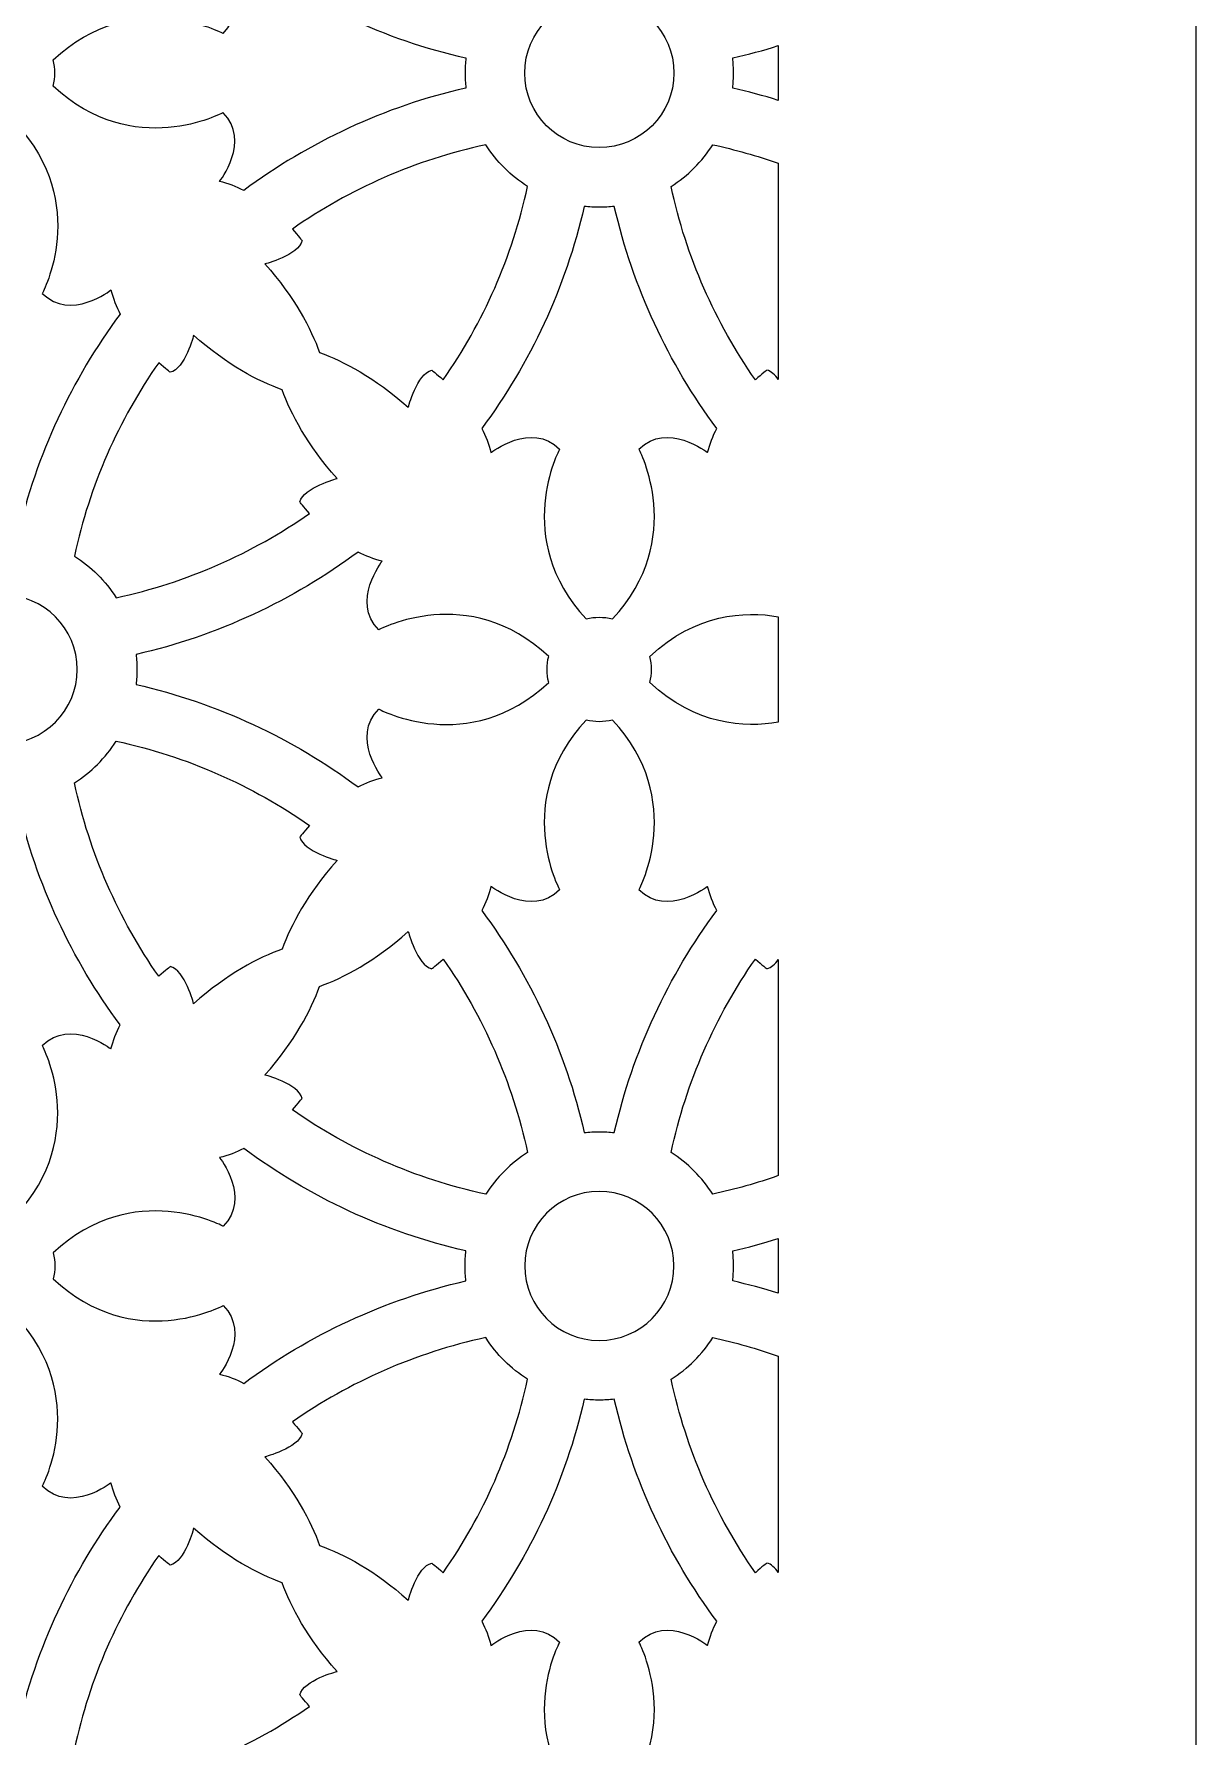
# Model space of a CAD drawing. Header units: centimetres. Extents: x -13.7 to -8.8, y -9 to 9.
# Drawn here: x -10.368 to -8.775, y 1.809 to 4.145 of the extents above; entities that cross this region are included whole.
import ezdxf

# ---------------------------------------------------------------- set-up
doc = ezdxf.new("R2010")
doc.units = ezdxf.units.CM
doc.header["$MEASUREMENT"] = 0
doc.layers.add('layer 1', color=7, linetype='Continuous')

msp = doc.modelspace()

# ---------------------------------------------------------------- linework, layer by layer
at = {"layer": 'layer 1', "color": 250}
msp.add_open_spline([(-8.77523, 9.00077), (-10.41159, 9.00077), (-12.04796, 9.00077), (-13.68432, 9.00077), (-13.68432, 9.00077), (-13.68432, 3.53168), (-13.68432, -1.93741), (-13.68432, -7.4065), (-13.68432, -7.4065), (-13.6843, -7.4065), (-13.68429, -7.4065), (-13.68428, -7.4065), (-13.68428, -7.4065), (-13.68428, -7.93741), (-13.68428, -8.46832), (-13.68428, -8.99924), (-13.68428, -8.99924), (-13.49337, -8.99924), (-13.30246, -8.99924), (-13.11155, -8.99924), (-13.11155, -8.99924), (-13.11155, -8.91742), (-13.11155, -8.8356), (-13.11155, -8.75378), (-13.11155, -8.75378), (-12.90961, -8.75378), (-12.70767, -8.75378), (-12.50573, -8.75378), (-12.50573, -8.75378), (-12.50573, -8.5939), (-12.50573, -8.43402), (-12.50573, -8.27414), (-12.50573, -8.27414), (-12.42404, -8.27251), (-12.34234, -8.27088), (-12.26064, -8.26925), (-12.26064, -8.26925), (-12.24613, -8.31062), (-12.22712, -8.34649), (-12.19555, -8.37816), (-12.19555, -8.37816), (-12.16464, -8.40916), (-12.1327, -8.42833), (-12.09518, -8.43705), (-12.09518, -8.43705), (-12.04553, -8.4486), (-11.99309, -8.44357), (-11.95323, -8.4088), (-11.95323, -8.4088), (-11.91466, -8.37514), (-11.8924, -8.32123), (-11.8844, -8.26981), (-11.8844, -8.26981), (-11.86158, -8.27211), (-11.84216, -8.27158), (-11.82386, -8.26896), (-11.82386, -8.26896), (-11.73249, -8.25588), (-11.68933, -8.19807), (-11.68163, -8.1109), (-11.68163, -8.1109), (-11.67973, -8.08953), (-11.68124, -8.06844), (-11.68802, -8.04988), (-11.68802, -8.04988), (-11.68659, -8.05023), (-11.68515, -8.05059), (-11.68372, -8.05095), (-11.68372, -8.05095), (-11.65147, -8.0621), (-11.61924, -8.07324), (-11.587, -8.08439), (-11.587, -8.08439), (-11.56765, -8.28195), (-11.41509, -8.43577), (-11.22975, -8.43577), (-11.22975, -8.43577), (-11.04441, -8.43577), (-10.89185, -8.28195), (-10.87251, -8.08439), (-10.87251, -8.08439), (-10.84027, -8.07324), (-10.80803, -8.0621), (-10.77579, -8.05095), (-10.77579, -8.05095), (-10.77435, -8.05059), (-10.77291, -8.05023), (-10.77148, -8.04988), (-10.77148, -8.04988), (-10.77827, -8.06844), (-10.77977, -8.08953), (-10.77788, -8.1109), (-10.77788, -8.1109), (-10.77017, -8.19807), (-10.72701, -8.25588), (-10.63565, -8.26896), (-10.63565, -8.26896), (-10.61734, -8.27158), (-10.59792, -8.27211), (-10.5751, -8.26981), (-10.5751, -8.26981), (-10.56711, -8.32123), (-10.54485, -8.37514), (-10.50627, -8.4088), (-10.50627, -8.4088), (-10.46641, -8.44357), (-10.41398, -8.4486), (-10.36432, -8.43705), (-10.36432, -8.43705), (-10.32681, -8.42833), (-10.29486, -8.40916), (-10.26395, -8.37816), (-10.26395, -8.37816), (-10.23239, -8.34649), (-10.21338, -8.31062), (-10.19887, -8.26925), (-10.19887, -8.26925), (-10.11717, -8.27088), (-10.03547, -8.27251), (-9.95377, -8.27414), (-9.95377, -8.27414), (-9.95377, -8.43402), (-9.95377, -8.5939), (-9.95377, -8.75378), (-9.95377, -8.75378), (-9.75183, -8.75378), (-9.54989, -8.75378), (-9.34796, -8.75378), (-9.34796, -8.75378), (-9.34796, -8.8356), (-9.34796, -8.91742), (-9.34796, -8.99924), (-9.34796, -8.99924), (-9.15705, -8.99924), (-8.96613, -8.99924), (-8.77523, -8.99924), (-8.77523, -8.99924), (-8.77523, -8.46832), (-8.77523, -7.93741), (-8.77523, -7.4065), (-8.77523, -7.4065), (-8.77523, -1.93741), (-8.77523, 3.53168), (-8.77523, 9.00077)], degree=3, knots=[0, 0, 0, 0, 0.027027, 0.027027, 0.027027, 0.027027, 0.0540541, 0.0540541, 0.0540541, 0.0540541, 0.0810811, 0.0810811, 0.0810811, 0.0810811, 0.1081081, 0.1081081, 0.1081081, 0.1081081, 0.1351351, 0.1351351, 0.1351351, 0.1351351, 0.1621622, 0.1621622, 0.1621622, 0.1621622, 0.1891892, 0.1891892, 0.1891892, 0.1891892, 0.2162162, 0.2162162, 0.2162162, 0.2162162, 0.2432432, 0.2432432, 0.2432432, 0.2432432, 0.2702703, 0.2702703, 0.2702703, 0.2702703, 0.2972973, 0.2972973, 0.2972973, 0.2972973, 0.3243243, 0.3243243, 0.3243243, 0.3243243, 0.3513514, 0.3513514, 0.3513514, 0.3513514, 0.3783784, 0.3783784, 0.3783784, 0.3783784, 0.4054054, 0.4054054, 0.4054054, 0.4054054, 0.4324324, 0.4324324, 0.4324324, 0.4324324, 0.4594595, 0.4594595, 0.4594595, 0.4594595, 0.4864865, 0.4864865, 0.4864865, 0.4864865, 0.5135135, 0.5135135, 0.5135135, 0.5135135, 0.5405405, 0.5405405, 0.5405405, 0.5405405, 0.5675676, 0.5675676, 0.5675676, 0.5675676, 0.5945946, 0.5945946, 0.5945946, 0.5945946, 0.6216216, 0.6216216, 0.6216216, 0.6216216, 0.6486486, 0.6486486, 0.6486486, 0.6486486, 0.6756757, 0.6756757, 0.6756757, 0.6756757, 0.7027027, 0.7027027, 0.7027027, 0.7027027, 0.7297297, 0.7297297, 0.7297297, 0.7297297, 0.7567568, 0.7567568, 0.7567568, 0.7567568, 0.7837838, 0.7837838, 0.7837838, 0.7837838, 0.8108108, 0.8108108, 0.8108108, 0.8108108, 0.8378378, 0.8378378, 0.8378378, 0.8378378, 0.8648649, 0.8648649, 0.8648649, 0.8648649, 0.8918919, 0.8918919, 0.8918919, 0.8918919, 0.9189189, 0.9189189, 0.9189189, 0.9189189, 0.9459459, 0.9459459, 0.9459459, 0.9459459, 1, 1, 1, 1], dxfattribs=at)
at = {"layer": 'layer 1', "color": 7}
for points, knots in [([(-10.08083, 3.93055), (-9.99156, 3.99689), (-9.88834, 4.04549), (-9.77634, 4.07107), (-9.77634, 4.07107), (-9.7771, 4.07784), (-9.7775, 4.08472), (-9.7775, 4.09168), (-9.7775, 4.09168), (-9.7775, 4.09864), (-9.7771, 4.10551), (-9.77634, 4.11228), (-9.77634, 4.11228), (-9.88834, 4.13786), (-9.99156, 4.18646), (-10.08083, 4.25279), (-10.08083, 4.25279), (-10.09123, 4.24744), (-10.10237, 4.24302), (-10.11404, 4.24027), (-10.11404, 4.24027), (-10.11404, 4.24027), (-10.07048, 4.18492), (-10.10933, 4.14608), (-10.10933, 4.14608), (-10.10933, 4.14608), (-10.23217, 4.21254), (-10.34222, 4.10957), (-10.34222, 4.10957), (-10.33922, 4.09785), (-10.33921, 4.08551), (-10.34222, 4.07378), (-10.34222, 4.07378), (-10.23217, 3.97081), (-10.10933, 4.03728), (-10.10933, 4.03728), (-10.10933, 4.03728), (-10.07048, 3.99842), (-10.11404, 3.94308), (-10.11404, 3.94308), (-10.11404, 3.94308), (-10.10237, 3.94033), (-10.09123, 3.93592), (-10.08083, 3.93055)], [0, 0, 0, 0, 0.0833333, 0.0833333, 0.0833333, 0.0833333, 0.1666667, 0.1666667, 0.1666667, 0.1666667, 0.25, 0.25, 0.25, 0.25, 0.3333333, 0.3333333, 0.3333333, 0.3333333, 0.4166667, 0.4166667, 0.4166667, 0.4166667, 0.5, 0.5, 0.5, 0.5, 0.5833333, 0.5833333, 0.5833333, 0.5833333, 0.6666667, 0.6666667, 0.6666667, 0.6666667, 0.75, 0.75, 0.75, 0.75, 0.8333333, 0.8333333, 0.8333333, 0.8333333, 1, 1, 1, 1]), ([(-9.5934, 3.9894), (-9.53694, 3.9894), (-9.49114, 4.03519), (-9.49114, 4.09168), (-9.49114, 4.09168), (-9.49114, 4.14814), (-9.53694, 4.19395), (-9.5934, 4.19395), (-9.5934, 4.19395), (-9.64989, 4.19395), (-9.69569, 4.14814), (-9.69569, 4.09168), (-9.69569, 4.09168), (-9.69569, 4.03519), (-9.64989, 3.9894), (-9.5934, 3.9894)], [0, 0, 0, 0, 0.2, 0.2, 0.2, 0.2, 0.4, 0.4, 0.4, 0.4, 0.6, 0.6, 0.6, 0.6, 1, 1, 1, 1]), ([(-9.34795, 4.05414), (-9.34795, 4.07917), (-9.34795, 4.10419), (-9.34795, 4.12921), (-9.34795, 4.12921), (-9.36846, 4.12276), (-9.38931, 4.11711), (-9.41047, 4.11228), (-9.41047, 4.11228), (-9.40972, 4.10551), (-9.40932, 4.09864), (-9.40932, 4.09168), (-9.40932, 4.09168), (-9.40932, 4.08472), (-9.40972, 4.07784), (-9.41047, 4.07107), (-9.41047, 4.07107), (-9.38931, 4.06624), (-9.36846, 4.06058), (-9.34795, 4.05414)], [0, 0, 0, 0, 0.1666667, 0.1666667, 0.1666667, 0.1666667, 0.3333333, 0.3333333, 0.3333333, 0.3333333, 0.5, 0.5, 0.5, 0.5, 0.6666667, 0.6666667, 0.6666667, 0.6666667, 1, 1, 1, 1]), ([(-10.41159, 3.45759), (-10.40463, 3.45759), (-10.39776, 3.45719), (-10.391, 3.45643), (-10.391, 3.45643), (-10.36541, 3.56842), (-10.31681, 3.67165), (-10.25047, 3.76092), (-10.25047, 3.76092), (-10.25583, 3.77132), (-10.26025, 3.78246), (-10.263, 3.79412), (-10.263, 3.79412), (-10.263, 3.79412), (-10.31834, 3.75057), (-10.35719, 3.78941), (-10.35719, 3.78941), (-10.35719, 3.78941), (-10.29075, 3.91225), (-10.39369, 4.0223), (-10.39369, 4.0223), (-10.40543, 4.01929), (-10.41775, 4.0193), (-10.4295, 4.02231), (-10.4295, 4.02231), (-10.53245, 3.91226), (-10.46601, 3.78941), (-10.46601, 3.78941), (-10.46601, 3.78941), (-10.50484, 3.75057), (-10.56018, 3.79412), (-10.56018, 3.79412), (-10.56018, 3.79412), (-10.56294, 3.78246), (-10.56735, 3.77132), (-10.5727, 3.76092), (-10.5727, 3.76092), (-10.50637, 3.67165), (-10.45777, 3.56842), (-10.43218, 3.45643), (-10.43218, 3.45643), (-10.42542, 3.45719), (-10.41855, 3.45759), (-10.41159, 3.45759)], [0, 0, 0, 0, 0.0833333, 0.0833333, 0.0833333, 0.0833333, 0.1666667, 0.1666667, 0.1666667, 0.1666667, 0.25, 0.25, 0.25, 0.25, 0.3333333, 0.3333333, 0.3333333, 0.3333333, 0.4166667, 0.4166667, 0.4166667, 0.4166667, 0.5, 0.5, 0.5, 0.5, 0.5833333, 0.5833333, 0.5833333, 0.5833333, 0.6666667, 0.6666667, 0.6666667, 0.6666667, 0.75, 0.75, 0.75, 0.75, 0.8333333, 0.8333333, 0.8333333, 0.8333333, 1, 1, 1, 1]), ([(-10.01425, 3.87767), (-9.93567, 3.93252), (-9.84587, 3.97244), (-9.74901, 3.99328), (-9.74901, 3.99328), (-9.73441, 3.97025), (-9.71483, 3.95068), (-9.69181, 3.93608), (-9.69181, 3.93608), (-9.71266, 3.83921), (-9.75256, 3.74942), (-9.80741, 3.67084), (-9.80741, 3.67084), (-9.81677, 3.67933), (-9.82323, 3.68407), (-9.82323, 3.68407), (-9.82323, 3.68407), (-9.84324, 3.67936), (-9.85531, 3.63315), (-9.85531, 3.63315), (-9.85531, 3.63315), (-9.9016, 3.6743), (-9.94416, 3.69636), (-9.97689, 3.70819), (-9.97689, 3.70819), (-9.98872, 3.74092), (-10.01078, 3.78348), (-10.05193, 3.82977), (-10.05193, 3.82977), (-10.05193, 3.82977), (-10.00572, 3.84184), (-10.00101, 3.86185), (-10.00101, 3.86185), (-10.00101, 3.86185), (-10.00575, 3.86831), (-10.01425, 3.87767)], [0, 0, 0, 0, 0.1, 0.1, 0.1, 0.1, 0.2, 0.2, 0.2, 0.2, 0.3, 0.3, 0.3, 0.3, 0.4, 0.4, 0.4, 0.4, 0.5, 0.5, 0.5, 0.5, 0.6, 0.6, 0.6, 0.6, 0.7, 0.7, 0.7, 0.7, 0.8, 0.8, 0.8, 0.8, 1, 1, 1, 1]), ([(-9.34795, 3.67118), (-9.34795, 3.77007), (-9.34795, 3.86896), (-9.34795, 3.96784), (-9.34795, 3.96784), (-9.37711, 3.97815), (-9.40711, 3.98668), (-9.43781, 3.99328), (-9.43781, 3.99328), (-9.4524, 3.97025), (-9.47197, 3.95068), (-9.49501, 3.93608), (-9.49501, 3.93608), (-9.47416, 3.83922), (-9.43425, 3.74942), (-9.3794, 3.67084), (-9.3794, 3.67084), (-9.37005, 3.67933), (-9.36358, 3.68407), (-9.36358, 3.68407), (-9.36358, 3.68407), (-9.35764, 3.68266), (-9.35238, 3.6776), (-9.34795, 3.67118)], [0, 0, 0, 0, 0.1428571, 0.1428571, 0.1428571, 0.1428571, 0.2857143, 0.2857143, 0.2857143, 0.2857143, 0.4285714, 0.4285714, 0.4285714, 0.4285714, 0.5714286, 0.5714286, 0.5714286, 0.5714286, 0.7142857, 0.7142857, 0.7142857, 0.7142857, 1, 1, 1, 1]), ([(-9.75453, 3.60426), (-9.68821, 3.69353), (-9.6396, 3.79674), (-9.61402, 3.90874), (-9.61402, 3.90874), (-9.60725, 3.90798), (-9.60038, 3.90759), (-9.5934, 3.90759), (-9.5934, 3.90759), (-9.58644, 3.90759), (-9.57958, 3.90798), (-9.5728, 3.90874), (-9.5728, 3.90874), (-9.54721, 3.79674), (-9.49861, 3.69353), (-9.43228, 3.60426), (-9.43228, 3.60426), (-9.43765, 3.59385), (-9.44206, 3.58271), (-9.44482, 3.57104), (-9.44482, 3.57104), (-9.44482, 3.57104), (-9.50016, 3.6146), (-9.53901, 3.57575), (-9.53901, 3.57575), (-9.53901, 3.57575), (-9.47255, 3.4529), (-9.5755, 3.34285), (-9.5755, 3.34285), (-9.58723, 3.34587), (-9.59958, 3.34587), (-9.6113, 3.34286), (-9.6113, 3.34286), (-9.71427, 3.4529), (-9.64781, 3.57575), (-9.64781, 3.57575), (-9.64781, 3.57575), (-9.68666, 3.6146), (-9.742, 3.57104), (-9.742, 3.57104), (-9.742, 3.57104), (-9.74476, 3.58271), (-9.74916, 3.59385), (-9.75453, 3.60426)], [0, 0, 0, 0, 0.0833333, 0.0833333, 0.0833333, 0.0833333, 0.1666667, 0.1666667, 0.1666667, 0.1666667, 0.25, 0.25, 0.25, 0.25, 0.3333333, 0.3333333, 0.3333333, 0.3333333, 0.4166667, 0.4166667, 0.4166667, 0.4166667, 0.5, 0.5, 0.5, 0.5, 0.5833333, 0.5833333, 0.5833333, 0.5833333, 0.6666667, 0.6666667, 0.6666667, 0.6666667, 0.75, 0.75, 0.75, 0.75, 0.8333333, 0.8333333, 0.8333333, 0.8333333, 1, 1, 1, 1]), ([(-10.25599, 3.37188), (-10.2706, 3.39492), (-10.29017, 3.41449), (-10.31321, 3.4291), (-10.31321, 3.4291), (-10.29235, 3.52597), (-10.25244, 3.61575), (-10.19759, 3.69434), (-10.19759, 3.69434), (-10.18825, 3.68584), (-10.18177, 3.6811), (-10.18177, 3.6811), (-10.18177, 3.6811), (-10.16175, 3.68581), (-10.14969, 3.73201), (-10.14969, 3.73201), (-10.14969, 3.73201), (-10.1034, 3.69087), (-10.06084, 3.6688), (-10.0281, 3.65698), (-10.0281, 3.65698), (-10.01627, 3.62425), (-9.99422, 3.58168), (-9.95307, 3.53538), (-9.95307, 3.53538), (-9.95307, 3.53538), (-9.99927, 3.52333), (-10.00398, 3.50331), (-10.00398, 3.50331), (-10.00398, 3.50331), (-9.99925, 3.49685), (-9.99075, 3.48749), (-9.99075, 3.48749), (-10.06933, 3.43264), (-10.15912, 3.39273), (-10.25599, 3.37188)], [0, 0, 0, 0, 0.1, 0.1, 0.1, 0.1, 0.2, 0.2, 0.2, 0.2, 0.3, 0.3, 0.3, 0.3, 0.4, 0.4, 0.4, 0.4, 0.5, 0.5, 0.5, 0.5, 0.6, 0.6, 0.6, 0.6, 0.7, 0.7, 0.7, 0.7, 0.8, 0.8, 0.8, 0.8, 1, 1, 1, 1]), ([(-10.2275, 3.27349), (-10.2275, 3.28045), (-10.22789, 3.28733), (-10.22866, 3.29409), (-10.22866, 3.29409), (-10.11666, 3.31968), (-10.01343, 3.36827), (-9.92417, 3.43461), (-9.92417, 3.43461), (-9.91376, 3.42925), (-9.90263, 3.42484), (-9.89096, 3.42207), (-9.89096, 3.42207), (-9.89096, 3.42207), (-9.93452, 3.36674), (-9.89566, 3.3279), (-9.89566, 3.3279), (-9.89566, 3.3279), (-9.77283, 3.39435), (-9.66276, 3.29139), (-9.66276, 3.29139), (-9.66578, 3.27966), (-9.66578, 3.26732), (-9.66276, 3.25559), (-9.66276, 3.25559), (-9.77282, 3.15264), (-9.89566, 3.21909), (-9.89566, 3.21909), (-9.89566, 3.21909), (-9.93452, 3.18024), (-9.89096, 3.1249), (-9.89096, 3.1249), (-9.89096, 3.1249), (-9.90263, 3.12214), (-9.91376, 3.11774), (-9.92417, 3.11237), (-9.92417, 3.11237), (-10.01344, 3.1787), (-10.11666, 3.22731), (-10.22866, 3.2529), (-10.22866, 3.2529), (-10.22789, 3.25967), (-10.2275, 3.26653), (-10.2275, 3.27349)], [0, 0, 0, 0, 0.0833333, 0.0833333, 0.0833333, 0.0833333, 0.1666667, 0.1666667, 0.1666667, 0.1666667, 0.25, 0.25, 0.25, 0.25, 0.3333333, 0.3333333, 0.3333333, 0.3333333, 0.4166667, 0.4166667, 0.4166667, 0.4166667, 0.5, 0.5, 0.5, 0.5, 0.5833333, 0.5833333, 0.5833333, 0.5833333, 0.6666667, 0.6666667, 0.6666667, 0.6666667, 0.75, 0.75, 0.75, 0.75, 0.8333333, 0.8333333, 0.8333333, 0.8333333, 1, 1, 1, 1]), ([(-10.51387, 3.27349), (-10.51387, 3.32997), (-10.46806, 3.37576), (-10.41159, 3.37576), (-10.41159, 3.37576), (-10.35511, 3.37576), (-10.30932, 3.32997), (-10.30932, 3.27349), (-10.30932, 3.27349), (-10.30932, 3.21702), (-10.35511, 3.17122), (-10.41159, 3.17122), (-10.41159, 3.17122), (-10.46806, 3.17122), (-10.51387, 3.21702), (-10.51387, 3.27349)], [0, 0, 0, 0, 0.2, 0.2, 0.2, 0.2, 0.4, 0.4, 0.4, 0.4, 0.6, 0.6, 0.6, 0.6, 1, 1, 1, 1]), ([(-9.34795, 3.20108), (-9.34795, 3.24935), (-9.34795, 3.29763), (-9.34795, 3.3459), (-9.34795, 3.3459), (-9.39388, 3.35374), (-9.46105, 3.35031), (-9.52403, 3.29139), (-9.52403, 3.29139), (-9.52102, 3.27964), (-9.52104, 3.26733), (-9.52405, 3.25559), (-9.52405, 3.25559), (-9.46105, 3.19667), (-9.39389, 3.19325), (-9.34795, 3.20108)], [0, 0, 0, 0, 0.2, 0.2, 0.2, 0.2, 0.4, 0.4, 0.4, 0.4, 0.6, 0.6, 0.6, 0.6, 1, 1, 1, 1]), ([(-9.43228, 2.94272), (-9.49861, 2.85345), (-9.54721, 2.75024), (-9.5728, 2.63825), (-9.5728, 2.63825), (-9.57958, 2.639), (-9.58644, 2.6394), (-9.5934, 2.6394), (-9.5934, 2.6394), (-9.60038, 2.6394), (-9.60725, 2.639), (-9.61402, 2.63825), (-9.61402, 2.63825), (-9.6396, 2.75024), (-9.6882, 2.85347), (-9.75453, 2.94272), (-9.75453, 2.94272), (-9.74916, 2.95314), (-9.74476, 2.96426), (-9.742, 2.97594), (-9.742, 2.97594), (-9.742, 2.97594), (-9.68666, 2.93238), (-9.64781, 2.97123), (-9.64781, 2.97123), (-9.64781, 2.97123), (-9.71425, 3.09406), (-9.61131, 3.20412), (-9.61131, 3.20412), (-9.59958, 3.2011), (-9.58724, 3.20112), (-9.5755, 3.20414), (-9.5755, 3.20414), (-9.47254, 3.09408), (-9.539, 2.97123), (-9.539, 2.97123), (-9.539, 2.97123), (-9.50016, 2.93238), (-9.44482, 2.97594), (-9.44482, 2.97594), (-9.44482, 2.97594), (-9.44206, 2.96426), (-9.43765, 2.95314), (-9.43228, 2.94272)], [0, 0, 0, 0, 0.0833333, 0.0833333, 0.0833333, 0.0833333, 0.1666667, 0.1666667, 0.1666667, 0.1666667, 0.25, 0.25, 0.25, 0.25, 0.3333333, 0.3333333, 0.3333333, 0.3333333, 0.4166667, 0.4166667, 0.4166667, 0.4166667, 0.5, 0.5, 0.5, 0.5, 0.5833333, 0.5833333, 0.5833333, 0.5833333, 0.6666667, 0.6666667, 0.6666667, 0.6666667, 0.75, 0.75, 0.75, 0.75, 0.8333333, 0.8333333, 0.8333333, 0.8333333, 1, 1, 1, 1]), ([(-10.25599, 3.17511), (-10.2706, 3.15206), (-10.29017, 3.13249), (-10.31321, 3.11789), (-10.31321, 3.11789), (-10.29235, 3.02101), (-10.25244, 2.93122), (-10.19759, 2.85264), (-10.19759, 2.85264), (-10.18825, 2.86114), (-10.18177, 2.86587), (-10.18177, 2.86587), (-10.18177, 2.86587), (-10.16175, 2.86118), (-10.14969, 2.81497), (-10.14969, 2.81497), (-10.14969, 2.81497), (-10.1034, 2.85612), (-10.06084, 2.87817), (-10.0281, 2.89), (-10.0281, 2.89), (-10.01627, 2.92274), (-9.99422, 2.9653), (-9.95307, 3.01159), (-9.95307, 3.01159), (-9.95307, 3.01159), (-9.99927, 3.02366), (-10.00398, 3.04366), (-10.00398, 3.04366), (-10.00398, 3.04366), (-9.99925, 3.05014), (-9.99075, 3.0595), (-9.99075, 3.0595), (-10.06933, 3.11434), (-10.15912, 3.15426), (-10.25599, 3.17511)], [0, 0, 0, 0, 0.1, 0.1, 0.1, 0.1, 0.2, 0.2, 0.2, 0.2, 0.3, 0.3, 0.3, 0.3, 0.4, 0.4, 0.4, 0.4, 0.5, 0.5, 0.5, 0.5, 0.6, 0.6, 0.6, 0.6, 0.7, 0.7, 0.7, 0.7, 0.8, 0.8, 0.8, 0.8, 1, 1, 1, 1]), ([(-10.41159, 3.0894), (-10.40463, 3.0894), (-10.39776, 3.0898), (-10.391, 3.09056), (-10.391, 3.09056), (-10.36541, 2.97856), (-10.31681, 2.87533), (-10.25047, 2.78607), (-10.25047, 2.78607), (-10.25583, 2.77566), (-10.26025, 2.76453), (-10.263, 2.75286), (-10.263, 2.75286), (-10.263, 2.75286), (-10.31834, 2.79643), (-10.3572, 2.75757), (-10.3572, 2.75757), (-10.3572, 2.75757), (-10.29073, 2.63472), (-10.3937, 2.52467), (-10.3937, 2.52467), (-10.40543, 2.52769), (-10.41776, 2.52769), (-10.4295, 2.52467), (-10.4295, 2.52467), (-10.53245, 2.63472), (-10.46599, 2.75757), (-10.46599, 2.75757), (-10.46599, 2.75757), (-10.50484, 2.79643), (-10.56018, 2.75286), (-10.56018, 2.75286), (-10.56018, 2.75286), (-10.56294, 2.76453), (-10.56735, 2.77566), (-10.5727, 2.78607), (-10.5727, 2.78607), (-10.50637, 2.87533), (-10.45777, 2.97856), (-10.43218, 3.09056), (-10.43218, 3.09056), (-10.42542, 3.0898), (-10.41855, 3.0894), (-10.41159, 3.0894)], [0, 0, 0, 0, 0.0833333, 0.0833333, 0.0833333, 0.0833333, 0.1666667, 0.1666667, 0.1666667, 0.1666667, 0.25, 0.25, 0.25, 0.25, 0.3333333, 0.3333333, 0.3333333, 0.3333333, 0.4166667, 0.4166667, 0.4166667, 0.4166667, 0.5, 0.5, 0.5, 0.5, 0.5833333, 0.5833333, 0.5833333, 0.5833333, 0.6666667, 0.6666667, 0.6666667, 0.6666667, 0.75, 0.75, 0.75, 0.75, 0.8333333, 0.8333333, 0.8333333, 0.8333333, 1, 1, 1, 1]), ([(-10.01425, 2.66931), (-9.93567, 2.61446), (-9.84587, 2.57455), (-9.74901, 2.5537), (-9.74901, 2.5537), (-9.73441, 2.57673), (-9.71483, 2.5963), (-9.69181, 2.6109), (-9.69181, 2.6109), (-9.71266, 2.70777), (-9.75256, 2.79756), (-9.80741, 2.87615), (-9.80741, 2.87615), (-9.81677, 2.86766), (-9.82323, 2.86292), (-9.82323, 2.86292), (-9.82323, 2.86292), (-9.84324, 2.86763), (-9.85531, 2.91383), (-9.85531, 2.91383), (-9.85531, 2.91383), (-9.9016, 2.87269), (-9.94416, 2.85061), (-9.97689, 2.83879), (-9.97689, 2.83879), (-9.98872, 2.80606), (-10.01078, 2.7635), (-10.05193, 2.7172), (-10.05193, 2.7172), (-10.05193, 2.7172), (-10.00572, 2.70515), (-10.00102, 2.68514), (-10.00102, 2.68514), (-10.00102, 2.68514), (-10.00575, 2.67865), (-10.01425, 2.66931)], [0, 0, 0, 0, 0.1, 0.1, 0.1, 0.1, 0.2, 0.2, 0.2, 0.2, 0.3, 0.3, 0.3, 0.3, 0.4, 0.4, 0.4, 0.4, 0.5, 0.5, 0.5, 0.5, 0.6, 0.6, 0.6, 0.6, 0.7, 0.7, 0.7, 0.7, 0.8, 0.8, 0.8, 0.8, 1, 1, 1, 1]), ([(-9.34795, 2.57915), (-9.34795, 2.67803), (-9.34795, 2.77692), (-9.34795, 2.87581), (-9.34795, 2.87581), (-9.35238, 2.86939), (-9.35764, 2.86432), (-9.36358, 2.86292), (-9.36358, 2.86292), (-9.36358, 2.86292), (-9.37005, 2.86766), (-9.3794, 2.87615), (-9.3794, 2.87615), (-9.43425, 2.79756), (-9.47416, 2.70777), (-9.49501, 2.6109), (-9.49501, 2.6109), (-9.47197, 2.5963), (-9.4524, 2.57673), (-9.43781, 2.5537), (-9.43781, 2.5537), (-9.40711, 2.56031), (-9.37711, 2.56884), (-9.34795, 2.57915)], [0, 0, 0, 0, 0.1428571, 0.1428571, 0.1428571, 0.1428571, 0.2857143, 0.2857143, 0.2857143, 0.2857143, 0.4285714, 0.4285714, 0.4285714, 0.4285714, 0.5714286, 0.5714286, 0.5714286, 0.5714286, 0.7142857, 0.7142857, 0.7142857, 0.7142857, 1, 1, 1, 1]), ([(-10.08083, 2.61642), (-9.99156, 2.55009), (-9.88834, 2.5015), (-9.77634, 2.47591), (-9.77634, 2.47591), (-9.7771, 2.46914), (-9.7775, 2.46228), (-9.7775, 2.45531), (-9.7775, 2.45531), (-9.7775, 2.44834), (-9.7771, 2.44147), (-9.77634, 2.43472), (-9.77634, 2.43472), (-9.88834, 2.40912), (-9.99156, 2.36052), (-10.08083, 2.29419), (-10.08083, 2.29419), (-10.09123, 2.29955), (-10.10237, 2.30397), (-10.11404, 2.30673), (-10.11404, 2.30673), (-10.11404, 2.30673), (-10.07048, 2.36207), (-10.10933, 2.40092), (-10.10933, 2.40092), (-10.10933, 2.40092), (-10.23217, 2.33445), (-10.34222, 2.43741), (-10.34222, 2.43741), (-10.33921, 2.44914), (-10.33922, 2.46149), (-10.34222, 2.47321), (-10.34222, 2.47321), (-10.23217, 2.57617), (-10.10933, 2.50972), (-10.10933, 2.50972), (-10.10933, 2.50972), (-10.07048, 2.54856), (-10.11404, 2.6039), (-10.11404, 2.6039), (-10.11404, 2.6039), (-10.10237, 2.60666), (-10.09123, 2.61106), (-10.08083, 2.61642)], [0, 0, 0, 0, 0.0833333, 0.0833333, 0.0833333, 0.0833333, 0.1666667, 0.1666667, 0.1666667, 0.1666667, 0.25, 0.25, 0.25, 0.25, 0.3333333, 0.3333333, 0.3333333, 0.3333333, 0.4166667, 0.4166667, 0.4166667, 0.4166667, 0.5, 0.5, 0.5, 0.5, 0.5833333, 0.5833333, 0.5833333, 0.5833333, 0.6666667, 0.6666667, 0.6666667, 0.6666667, 0.75, 0.75, 0.75, 0.75, 0.8333333, 0.8333333, 0.8333333, 0.8333333, 1, 1, 1, 1]), ([(-9.5934, 2.55758), (-9.53694, 2.55758), (-9.49114, 2.51179), (-9.49114, 2.45531), (-9.49114, 2.45531), (-9.49114, 2.39883), (-9.53694, 2.35304), (-9.5934, 2.35304), (-9.5934, 2.35304), (-9.64989, 2.35304), (-9.69569, 2.39883), (-9.69569, 2.45531), (-9.69569, 2.45531), (-9.69569, 2.51179), (-9.64989, 2.55758), (-9.5934, 2.55758)], [0, 0, 0, 0, 0.2, 0.2, 0.2, 0.2, 0.4, 0.4, 0.4, 0.4, 0.6, 0.6, 0.6, 0.6, 1, 1, 1, 1]), ([(-9.34795, 2.41778), (-9.34795, 2.4428), (-9.34795, 2.46783), (-9.34795, 2.49285), (-9.34795, 2.49285), (-9.36846, 2.4864), (-9.38931, 2.48075), (-9.41047, 2.47591), (-9.41047, 2.47591), (-9.40972, 2.46914), (-9.40932, 2.46228), (-9.40932, 2.45531), (-9.40932, 2.45531), (-9.40932, 2.44834), (-9.40972, 2.44147), (-9.41047, 2.43472), (-9.41047, 2.43472), (-9.38931, 2.42988), (-9.36846, 2.42422), (-9.34795, 2.41778)], [0, 0, 0, 0, 0.1666667, 0.1666667, 0.1666667, 0.1666667, 0.3333333, 0.3333333, 0.3333333, 0.3333333, 0.5, 0.5, 0.5, 0.5, 0.6666667, 0.6666667, 0.6666667, 0.6666667, 1, 1, 1, 1]), ([(-10.25047, 2.12455), (-10.31681, 2.03529), (-10.36541, 1.93207), (-10.391, 1.82007), (-10.391, 1.82007), (-10.39776, 1.82082), (-10.40463, 1.82122), (-10.41159, 1.82122), (-10.41159, 1.82122), (-10.41855, 1.82122), (-10.42542, 1.82082), (-10.43218, 1.82007), (-10.43218, 1.82007), (-10.45777, 1.93207), (-10.50637, 2.03529), (-10.5727, 2.12455), (-10.5727, 2.12455), (-10.56735, 2.13496), (-10.56294, 2.1461), (-10.56018, 2.15776), (-10.56018, 2.15776), (-10.56018, 2.15776), (-10.50484, 2.1142), (-10.46601, 2.15305), (-10.46601, 2.15305), (-10.46601, 2.15305), (-10.53245, 2.2759), (-10.4295, 2.38594), (-10.4295, 2.38594), (-10.41775, 2.38294), (-10.40543, 2.38292), (-10.39369, 2.38594), (-10.39369, 2.38594), (-10.29075, 2.27589), (-10.35719, 2.15305), (-10.35719, 2.15305), (-10.35719, 2.15305), (-10.31834, 2.1142), (-10.263, 2.15776), (-10.263, 2.15776), (-10.263, 2.15776), (-10.26025, 2.1461), (-10.25583, 2.13496), (-10.25047, 2.12455)], [0, 0, 0, 0, 0.0833333, 0.0833333, 0.0833333, 0.0833333, 0.1666667, 0.1666667, 0.1666667, 0.1666667, 0.25, 0.25, 0.25, 0.25, 0.3333333, 0.3333333, 0.3333333, 0.3333333, 0.4166667, 0.4166667, 0.4166667, 0.4166667, 0.5, 0.5, 0.5, 0.5, 0.5833333, 0.5833333, 0.5833333, 0.5833333, 0.6666667, 0.6666667, 0.6666667, 0.6666667, 0.75, 0.75, 0.75, 0.75, 0.8333333, 0.8333333, 0.8333333, 0.8333333, 1, 1, 1, 1]), ([(-10.01425, 2.24132), (-9.93567, 2.29616), (-9.84587, 2.33608), (-9.74901, 2.35692), (-9.74901, 2.35692), (-9.73441, 2.33388), (-9.71483, 2.31432), (-9.69181, 2.29972), (-9.69181, 2.29972), (-9.71266, 2.20285), (-9.75256, 2.11306), (-9.80741, 2.03447), (-9.80741, 2.03447), (-9.81677, 2.04297), (-9.82323, 2.0477), (-9.82323, 2.0477), (-9.82323, 2.0477), (-9.84324, 2.04299), (-9.85531, 1.99679), (-9.85531, 1.99679), (-9.85531, 1.99679), (-9.9016, 2.03793), (-9.94416, 2.06), (-9.97689, 2.07182), (-9.97689, 2.07182), (-9.98872, 2.10455), (-10.01078, 2.14713), (-10.05193, 2.19341), (-10.05193, 2.19341), (-10.05193, 2.19341), (-10.00572, 2.20546), (-10.00101, 2.22548), (-10.00101, 2.22548), (-10.00101, 2.22548), (-10.00575, 2.23196), (-10.01425, 2.24132)], [0, 0, 0, 0, 0.1, 0.1, 0.1, 0.1, 0.2, 0.2, 0.2, 0.2, 0.3, 0.3, 0.3, 0.3, 0.4, 0.4, 0.4, 0.4, 0.5, 0.5, 0.5, 0.5, 0.6, 0.6, 0.6, 0.6, 0.7, 0.7, 0.7, 0.7, 0.8, 0.8, 0.8, 0.8, 1, 1, 1, 1]), ([(-9.34795, 2.03482), (-9.34795, 2.13371), (-9.34795, 2.23259), (-9.34795, 2.33147), (-9.34795, 2.33147), (-9.37711, 2.34178), (-9.40711, 2.35031), (-9.43781, 2.35692), (-9.43781, 2.35692), (-9.4524, 2.33388), (-9.47197, 2.31432), (-9.49501, 2.29972), (-9.49501, 2.29972), (-9.47416, 2.20285), (-9.43425, 2.11306), (-9.3794, 2.03447), (-9.3794, 2.03447), (-9.37005, 2.04297), (-9.36358, 2.0477), (-9.36358, 2.0477), (-9.36358, 2.0477), (-9.35764, 2.0463), (-9.35238, 2.04124), (-9.34795, 2.03482)], [0, 0, 0, 0, 0.1428571, 0.1428571, 0.1428571, 0.1428571, 0.2857143, 0.2857143, 0.2857143, 0.2857143, 0.4285714, 0.4285714, 0.4285714, 0.4285714, 0.5714286, 0.5714286, 0.5714286, 0.5714286, 0.7142857, 0.7142857, 0.7142857, 0.7142857, 1, 1, 1, 1]), ([(-9.5934, 2.27122), (-9.58644, 2.27122), (-9.57958, 2.27162), (-9.5728, 2.27237), (-9.5728, 2.27237), (-9.54721, 2.16039), (-9.49861, 2.05716), (-9.43228, 1.9679), (-9.43228, 1.9679), (-9.43765, 1.95749), (-9.44206, 1.94635), (-9.44482, 1.93469), (-9.44482, 1.93469), (-9.44482, 1.93469), (-9.50016, 1.97824), (-9.53901, 1.93938), (-9.53901, 1.93938), (-9.53901, 1.93938), (-9.47255, 1.81655), (-9.5755, 1.70649), (-9.5755, 1.70649), (-9.58723, 1.7095), (-9.59958, 1.7095), (-9.6113, 1.70649), (-9.6113, 1.70649), (-9.71427, 1.81654), (-9.64781, 1.93938), (-9.64781, 1.93938), (-9.64781, 1.93938), (-9.68666, 1.97824), (-9.742, 1.93469), (-9.742, 1.93469), (-9.742, 1.93469), (-9.74476, 1.94635), (-9.74916, 1.95747), (-9.75453, 1.96789), (-9.75453, 1.96789), (-9.68821, 2.05716), (-9.6396, 2.16039), (-9.61402, 2.27237), (-9.61402, 2.27237), (-9.60725, 2.27162), (-9.60038, 2.27122), (-9.5934, 2.27122)], [0, 0, 0, 0, 0.0833333, 0.0833333, 0.0833333, 0.0833333, 0.1666667, 0.1666667, 0.1666667, 0.1666667, 0.25, 0.25, 0.25, 0.25, 0.3333333, 0.3333333, 0.3333333, 0.3333333, 0.4166667, 0.4166667, 0.4166667, 0.4166667, 0.5, 0.5, 0.5, 0.5, 0.5833333, 0.5833333, 0.5833333, 0.5833333, 0.6666667, 0.6666667, 0.6666667, 0.6666667, 0.75, 0.75, 0.75, 0.75, 0.8333333, 0.8333333, 0.8333333, 0.8333333, 1, 1, 1, 1]), ([(-10.25599, 1.73552), (-10.2706, 1.75855), (-10.29017, 1.77814), (-10.31321, 1.79274), (-10.31321, 1.79274), (-10.29235, 1.88961), (-10.25244, 1.97939), (-10.19759, 2.05797), (-10.19759, 2.05797), (-10.18825, 2.04948), (-10.18177, 2.04474), (-10.18177, 2.04474), (-10.18177, 2.04474), (-10.16175, 2.04945), (-10.14969, 2.09564), (-10.14969, 2.09564), (-10.14969, 2.09564), (-10.1034, 2.05451), (-10.06084, 2.03244), (-10.0281, 2.02061), (-10.0281, 2.02061), (-10.01627, 1.98787), (-9.99422, 1.94532), (-9.95307, 1.89903), (-9.95307, 1.89903), (-9.95307, 1.89903), (-9.99927, 1.88697), (-10.00398, 1.86695), (-10.00398, 1.86695), (-10.00398, 1.86695), (-9.99925, 1.86048), (-9.99075, 1.85112), (-9.99075, 1.85112), (-10.06933, 1.79627), (-10.15912, 1.75636), (-10.25599, 1.73552)], [0, 0, 0, 0, 0.1, 0.1, 0.1, 0.1, 0.2, 0.2, 0.2, 0.2, 0.3, 0.3, 0.3, 0.3, 0.4, 0.4, 0.4, 0.4, 0.5, 0.5, 0.5, 0.5, 0.6, 0.6, 0.6, 0.6, 0.7, 0.7, 0.7, 0.7, 0.8, 0.8, 0.8, 0.8, 1, 1, 1, 1])]:
    msp.add_open_spline(points, degree=3, knots=knots, dxfattribs=at)

doc.saveas('drawing.dxf')
